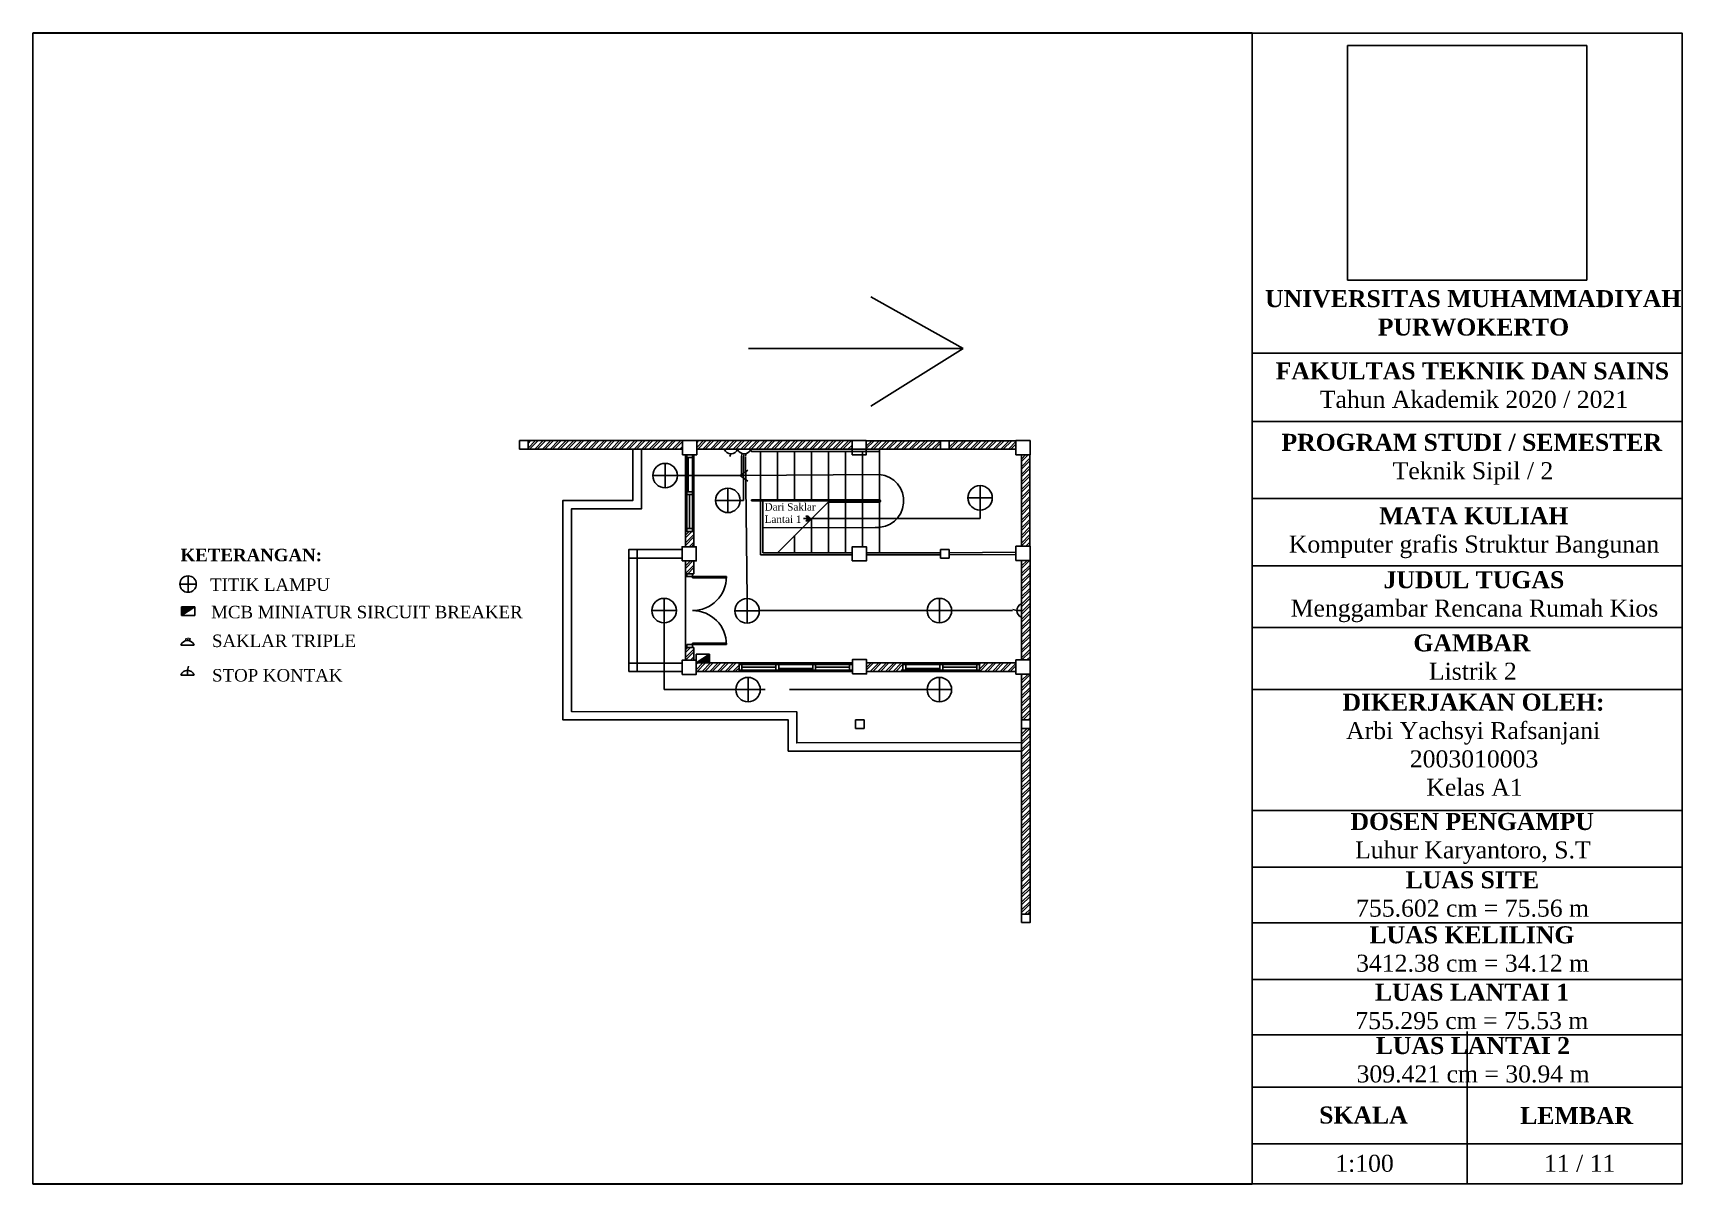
# Paper-space layout 'LISTRIK 2' of a CAD drawing. Header units: millimetres. Extents: x 4 to 294, y 4 to 207.
# The model-space entities are those that its viewports show. They can reach past a viewport. Long polylines and large blocks are cut down to what shows.
import ezdxf

# ---------------------------------------------------------------- set-up
doc = ezdxf.new("R2010")
doc.units = ezdxf.units.MM
doc.linetypes.add('ACAD_ISO03W100', pattern=[30, 12, -18])
doc.linetypes.add('ACAD_ISO05W100', pattern=[33, 24, -3, 0, -3, 0, -3])
for name, color, linetype in [('cetak', 250, 'Continuous'), ('dinding lantai 2', 32, 'Continuous'), ('kolom', 6, 'Continuous'), ('kusen lantai 1', 231, 'Continuous'), ('kusen lantai 2', 131, 'Continuous'), ('listrik lantai 2', 40, 'Continuous'), ('mata angin', 170, 'Continuous'), ('site', 60, 'Continuous')]:
    doc.layers.add(name, color=color, linetype=linetype)
doc.styles.get("Standard").update_dxf_attribs({"font": 'arial.ttf'})
picture_1 = doc.add_image_def('image1.jpg', size_in_pixel=(571, 560))

# ---------------------------------------------------------------- blocks, each defined once
blk = doc.blocks.new('kl2p')
at = {"layer": 'kusen lantai 2'}
for p, q in [((1123.9, 6483.3), (1108.9, 6483.3)), ((1121.4, 6478.3), (1121.4, 6475.8)), ((1121.4, 6478.3), (1181.4, 6478.3)), ((1121.4, 6475.8), (1181.3, 6475.8)), ((1121.4, 6360.8), (1181.3, 6360.8)), ((1121.4, 6360.8), (1121.4, 6358.3)), ((1121.4, 6358.3), (1181.4, 6358.3))]:
    blk.add_line(p, q, dxfattribs=at)
for points in [[(1111.4, 6483.3), (1111.4, 6478.3), (1121.4, 6478.3), (1121.4, 6483.3)], [(1111.4, 6358.3), (1111.4, 6353.3), (1121.4, 6353.3), (1121.4, 6358.3)]]:
    blk.add_lwpolyline(points, close=True, dxfattribs=at)
for centre, start, end in [((1121.4, 6478.3), 270, 0), ((1121.4, 6358.3), 0, 90)]:
    blk.add_arc(centre, 60, start, end, dxfattribs=at)
blk = doc.blocks.new('j2')
at = {"layer": 'kusen lantai 1'}
blk.add_line((1153.5, 6683.8), (1153.5, 6687.5), dxfattribs=at)
at = {"layer": 'kusen lantai 2'}
for p, q in [((1163.5, 6692.5), (1148.5, 6692.5)), ((1152.3, 6681.5), (1152.3, 6633.5)), ((1153.5, 6683.8), (1153.5, 6627.5)), ((1156, 6622.5), (1156, 6562.5)), ((1163.5, 6557.5), (1148.5, 6557.5))]:
    blk.add_line(p, q, dxfattribs=at)
for points in [[(1151, 6692.5), (1151, 6687.5), (1161, 6687.5), (1161, 6692.5)], [(1151, 6687.5), (1151, 6627.5), (1161, 6627.5), (1161, 6687.5)], [(1151, 6687.5), (1151, 6681.5), (1153.5, 6681.5), (1153.5, 6687.5)], [(1151, 6633.5), (1151, 6627.5), (1153.5, 6627.5), (1153.5, 6633.5)], [(1151, 6627.5), (1151, 6622.5), (1161, 6622.5), (1161, 6627.5)], [(1151, 6622.5), (1151, 6562.5), (1161, 6562.5), (1161, 6622.5)], [(1151, 6562.5), (1151, 6557.5), (1161, 6557.5), (1161, 6562.5)]]:
    blk.add_lwpolyline(points, close=True, dxfattribs=at)
blk = doc.blocks.new('jl2')
at = {"layer": 'kusen lantai 2'}
for p, q in [((1113.8, 6194.2), (1113.8, 6179.2)), ((1313.8, 6194.2), (1313.8, 6179.2)), ((1118.8, 6186.7), (1178.8, 6186.7)), ((1187.5, 6184.2), (1183.8, 6184.2)), ((1187.5, 6184.2), (1243.8, 6184.2)), ((1189.8, 6183), (1237.8, 6183)), ((1248.8, 6186.7), (1308.8, 6186.7))]:
    blk.add_line(p, q, dxfattribs=at)
for points in [[(1113.8, 6181.7), (1118.8, 6181.7), (1118.8, 6191.7), (1113.8, 6191.7)], [(1118.8, 6181.7), (1178.8, 6181.7), (1178.8, 6191.7), (1118.8, 6191.7)], [(1178.8, 6181.7), (1183.8, 6181.7), (1183.8, 6191.7), (1178.8, 6191.7)], [(1183.8, 6181.7), (1243.8, 6181.7), (1243.8, 6191.7), (1183.8, 6191.7)], [(1183.8, 6181.7), (1189.8, 6181.7), (1189.8, 6184.2), (1183.8, 6184.2)], [(1237.8, 6181.7), (1243.8, 6181.7), (1243.8, 6184.2), (1237.8, 6184.2)], [(1243.8, 6181.7), (1248.8, 6181.7), (1248.8, 6191.7), (1243.8, 6191.7)], [(1248.8, 6181.7), (1308.8, 6181.7), (1308.8, 6191.7), (1248.8, 6191.7)], [(1308.8, 6181.7), (1313.8, 6181.7), (1313.8, 6191.7), (1308.8, 6191.7)]]:
    blk.add_lwpolyline(points, close=True, dxfattribs=at)
blk = doc.blocks.new('am')
at = {"layer": 'mata angin'}
for p, q in [((-1033.1, 6364.1), (-870.5, 6273.4)), ((-1248.7, 6273.4), (-870.5, 6273.4)), ((-870.5, 6273.4), (-1033.1, 6171.5))]:
    blk.add_line(p, q, dxfattribs=at)

msp = doc.modelspace()

# ---------------------------------------------------------------- hatches: boundary and pattern name
at = {"layer": 'dinding lantai 2'}
h = msp.add_hatch(dxfattribs=at)
h.set_pattern_fill('ANSI32', color=256)
h.set_pattern_definition([(45, (-293.022, -556.886), (-6.735192, 6.735192), []), (45, (-288.532, -556.886), (-6.735192, 6.735192), [])])
h.paths.add_polyline_path([(810.806, 6145.96), (810.806, 6160.96), (538.472, 6161.097), (538.472, 6146.097)])
h.paths.add_polyline_path([(1109.754, 6145.933), (1109.754, 6160.933), (835.806, 6160.933), (835.806, 6145.933)])
h.paths.add_polyline_path([(1265.818, 6160.855), (1134.754, 6160.855), (1134.754, 6145.855), (1265.818, 6145.855)])
h.paths.add_polyline_path([(1398.647, 6145.861), (1398.647, 6160.861), (1280.818, 6160.861), (1280.818, 6145.861)])
h.paths.add_polyline_path([(1408.267, 5974.887), (1423.267, 5974.887), (1423.267, 6135.933), (1408.267, 6135.933)])
h.paths.add_polyline_path([(1408.511, 5774.523), (1423.511, 5774.523), (1423.511, 5949.885), (1423.511, 5949.887), (1408.511, 5949.887)])
h.paths.add_polyline_path([(1408.507, 5668.895), (1423.507, 5668.895), (1423.507, 5749.523), (1408.507, 5749.523)])
h.paths.add_polyline_path([(1423.507, 5653.895), (1408.507, 5653.895), (1408.508, 5326.543), (1423.508, 5326.543)])
h.paths.add_polyline_path([(1398.512, 5754.173), (1398.512, 5769.173), (1334.491, 5769.173), (1334.491, 5754.173)])
h.paths.add_polyline_path([(1135.47, 5769.173), (1135.47, 5754.173), (1199.491, 5754.173), (1199.491, 5769.173)])
h.paths.add_polyline_path([(910.461, 5754.173), (910.461, 5769.173), (834.995, 5769.173), (834.995, 5754.173)])
h.paths.add_polyline_path([(815.935, 5773.941), (830.935, 5773.941), (830.836, 5796.457), (815.935, 5796.457)])
h.paths.add_polyline_path([(830.836, 5948.973), (815.935, 5948.973), (815.935, 5926.457), (830.836, 5926.457)])
h.paths.add_polyline_path([(830.935, 6000.96), (815.935, 6000.96), (815.935, 5973.973), (830.935, 5973.973)])
at = {"layer": 'listrik lantai 2', "linetype": 'ACAD_ISO03W100'}
h = msp.add_hatch(color=256, dxfattribs=at)
h.dxf.hatch_style = 1
h.paths.add_polyline_path([(1032.322, 6027.551), (1028.042, 6027.551), (1032.108, 6023.473), (1036.602, 6023.473)])
h.paths.add_polyline_path([(1036.602, 6023.473), (1032.108, 6023.473), (1028.042, 6019.394), (1032.322, 6019.394)])
h = msp.add_hatch(color=256, dxfattribs=at)
h.dxf.hatch_style = 1
h.paths.add_polyline_path([(-72.438, 5868.067), (-72.438, 5852.863), (-49.092, 5868.067)])
h = msp.add_hatch(color=256, dxfattribs=at)
h.dxf.hatch_style = 1
h.paths.add_polyline_path([(858.344, 5769.173), (858.344, 5784.378), (834.998, 5769.173)])

# ---------------------------------------------------------------- linework, layer by layer
at = {"layer": 'dinding lantai 2'}
for p, q in [((933.171, 6141.939), (1158.171, 6141.855)), ((948.172, 6056.703), (948.172, 6141.933)), ((978.172, 6145.922), (978.172, 6145.933)), ((978.172, 6056.703), (978.172, 6141.922)), ((1008.172, 6145.911), (1008.172, 6145.933)), ((1008.172, 6056.703), (1008.172, 6141.911)), ((1038.172, 6145.9), (1038.172, 6145.933)), ((1038.172, 6056.703), (1038.172, 6141.9)), ((1068.172, 6145.888), (1068.172, 6145.933)), ((1068.172, 6056.703), (1068.172, 6141.888)), ((1098.172, 6145.877), (1098.172, 6145.933)), ((1098.172, 6056.703), (1098.172, 6141.877)), ((1128.172, 6145.866), (1128.172, 6145.933)), ((1128.172, 6056.703), (1128.172, 6141.866)), ((1158.172, 6056.703), (1158.172, 6145.933)), ((1158.172, 6101.318), (912.742, 6099.318)), ((933.172, 6056.703), (1158.172, 6056.703)), ((933.172, 6054.703), (1158.172, 6054.703)), ((948.172, 5959.473), (948.172, 6054.703)), ((952.172, 5963.473), (952.172, 6054.703)), ((1067.403, 6052.703), (1158.172, 6052.703)), ((1068.172, 5963.473), (1068.172, 6052.703)), ((1098.172, 5963.473), (1098.172, 6052.703)), ((1128.172, 5973.973), (1128.172, 6052.703)), ((1158.172, 5963.473), (1158.172, 6052.703)), ((1038.172, 5963.473), (1038.172, 6023.473)), ((952.172, 6007.088), (1158.172, 6008.088)), ((1008.172, 5963.473), (1008.172, 5993.473)), ((1109.952, 5963.473), (952.172, 5963.473)), ((1265.812, 5963.473), (1134.952, 5963.473)), ((1398.446, 5964.387), (1280.796, 5963.472)), ((1398.477, 5960.387), (1280.827, 5959.473)), ((1109.952, 5959.473), (948.172, 5959.473)), ((1265.812, 5959.473), (1134.952, 5959.473))]:
    msp.add_line(p, q, dxfattribs=at)
at = {"layer": 'dinding lantai 2', "linetype": 'ACAD_ISO05W100'}
msp.add_line((978.172, 5963.473), (1067.403, 6052.703), dxfattribs=at)
at = {"layer": 'dinding lantai 2'}
msp.add_lwpolyline([(926.267, 6108.607), (912.742, 6099.318), (926.267, 6089.572)], dxfattribs=at)
for centre, radius, start, end in [((933.249, 6143.936), 1.998, 91.988209, 271.988209), ((1154.02, 6054.703), 46.8, 265.4664, 84.910135), ((933.172, 6055.703), 1, 90, 270), ((1157.995, 6054.703), 2.008, 264.940495, 84.940495)]:
    msp.add_arc(centre, radius, start, end, dxfattribs=at)
at = {"layer": 'kolom'}
for points in [[(523.472, 6146.102), (538.472, 6146.102), (538.472, 6161.102), (523.472, 6161.102)], [(810.806, 6135.96), (835.806, 6135.96), (835.806, 6160.96), (810.806, 6160.96)], [(1109.754, 6135.933), (1134.754, 6135.933), (1134.754, 6160.933), (1109.754, 6160.933)], [(1265.818, 6145.86), (1280.818, 6145.86), (1280.818, 6160.86), (1265.818, 6160.86)], [(1398.647, 6135.933), (1423.647, 6135.933), (1423.647, 6160.933), (1398.647, 6160.933)], [(715.94, 5953.895), (730.94, 5953.895), (730.94, 5968.895), (715.94, 5968.895)], [(809.943, 5948.973), (834.943, 5948.973), (834.943, 5973.973), (809.943, 5973.973)], [(1109.952, 5948.973), (1134.952, 5948.973), (1134.952, 5973.973), (1109.952, 5973.973)], [(1265.812, 5953.973), (1280.812, 5953.973), (1280.812, 5968.973), (1265.812, 5968.973)], [(1398.461, 5949.887), (1423.461, 5949.887), (1423.461, 5974.887), (1398.461, 5974.887)], [(715.966, 5753.835), (730.966, 5753.835), (730.966, 5768.835), (715.966, 5768.835)], [(809.995, 5748.941), (834.995, 5748.941), (834.995, 5773.941), (809.995, 5773.941)], [(1110.47, 5749.966), (1135.47, 5749.966), (1135.47, 5774.966), (1110.47, 5774.966)], [(1398.512, 5749.523), (1423.512, 5749.523), (1423.512, 5774.523), (1398.512, 5774.523)], [(1115.956, 5653.898), (1130.956, 5653.898), (1130.956, 5668.898), (1115.956, 5668.898)], [(1408.507, 5653.895), (1423.507, 5653.895), (1423.507, 5668.895), (1408.507, 5668.895)], [(1408.508, 5311.543), (1423.508, 5311.543), (1423.508, 5326.543), (1408.508, 5326.543)]]:
    msp.add_lwpolyline(points, close=True, dxfattribs=at)
at = {"layer": 'kusen lantai 2'}
msp.add_line((830.836, 5796.457), (815.836, 5796.457), dxfattribs=at)
at = {"layer": 'listrik lantai 2', "linetype": 'ACAD_ISO03W100'}
for p, q in [((907.904, 6145.933), (884.558, 6145.933)), ((931.25, 6145.933), (907.904, 6145.933)), ((914.869, 6099.318), (914.869, 6133.706)), ((918.498, 6055.703), (918.498, 6133.102)), ((924.692, 5882.467), (921.926, 6132.357)), ((801.759, 6099.318), (914.869, 6099.318)), ((912.356, 6055.703), (918.498, 6055.703)), ((1335.414, 6023.473), (1024.114, 6023.473)), ((1335.414, 6038.55), (1335.414, 6023.473)), ((1408.511, 5849.784), (1408.511, 5873.13)), ((-72.438, 5852.863), (-49.092, 5868.067)), ((1242.133, 5861.457), (947.917, 5861.457)), ((1285.259, 5861.457), (1392.471, 5861.457)), ((778.398, 5722.14), (778.398, 5839.894)), ((-73.561, 5800.539), (-50.215, 5800.539)), ((858.344, 5784.378), (834.998, 5769.173)), ((-73.561, 5747.775), (-50.215, 5747.775)), ((956.398, 5722.14), (778.398, 5722.14)), ((1242.133, 5722.14), (999.524, 5722.14))]:
    msp.add_line(p, q, dxfattribs=at)
at = {"layer": 'listrik lantai 2'}
for p, q in [((896.231, 6137.529), (894.226, 6132.957)), ((916.186, 6138.005), (914.869, 6133.706)), ((919.577, 6137.529), (918.498, 6133.102)), ((923.103, 6138.045), (921.926, 6133.505)), ((780.196, 6120.881), (780.196, 6077.755)), ((758.633, 6099.318), (801.759, 6099.318)), ((890.793, 6077.266), (890.793, 6034.14)), ((1335.414, 6081.676), (1335.414, 6038.55)), ((869.23, 6055.703), (912.356, 6055.703)), ((1313.852, 6060.113), (1356.977, 6060.113)), ((-75.219, 5908.092), (-46.31, 5908.092)), ((-60.765, 5922.547), (-60.765, 5893.638)), ((778.398, 5883.02), (778.398, 5839.894)), ((924.692, 5882.467), (924.692, 5839.341)), ((1263.696, 5883.02), (1263.696, 5839.894)), ((756.835, 5861.457), (799.961, 5861.457)), ((903.129, 5860.904), (946.255, 5860.904)), ((1242.133, 5861.457), (1285.259, 5861.457)), ((1400.107, 5861.457), (1392.897, 5863.209)), ((1400.107, 5861.457), (1408.511, 5861.457)), ((-65.414, 5808.428), (-64.237, 5812.968)), ((-61.888, 5808.944), (-60.809, 5813.37)), ((-58.497, 5808.467), (-57.18, 5812.766)), ((-61.888, 5756.179), (-60.136, 5763.389)), ((-61.888, 5756.179), (-61.888, 5747.775)), ((926.354, 5743.703), (926.354, 5700.577)), ((1263.696, 5743.703), (1263.696, 5700.577)), ((904.791, 5722.14), (947.917, 5722.14)), ((1242.133, 5722.14), (1285.259, 5722.14))]:
    msp.add_line(p, q, dxfattribs=at)
at = {"layer": 'listrik lantai 2', "linetype": 'ACAD_ISO03W100'}
for points in [[(1032.108, 6023.473), (1028.042, 6027.551), (1032.322, 6027.551), (1036.602, 6023.473)], [(1032.108, 6023.473), (1028.042, 6019.394), (1032.322, 6019.394), (1036.602, 6023.473)]]:
    msp.add_lwpolyline(points, dxfattribs=at)
for points in [[(-72.438, 5868.067), (-49.092, 5868.067), (-49.092, 5852.863), (-72.438, 5852.863)], [(858.344, 5769.173), (834.998, 5769.173), (834.998, 5784.378), (858.344, 5784.378)]]:
    msp.add_lwpolyline(points, close=True, dxfattribs=at)
at = {"layer": 'listrik lantai 2'}
for centre, radius in [((780.196, 6099.318), 21.563), ((890.793, 6055.703), 21.563), ((1335.414, 6060.113), 21.563), ((-60.765, 5908.092), 14.454), ((778.398, 5861.457), 21.563), ((924.692, 5860.904), 21.563), ((1263.696, 5861.457), 21.563), ((926.354, 5722.14), 21.563), ((1263.696, 5722.14), 21.563)]:
    msp.add_circle(centre, radius, dxfattribs=at)
for centre, start, end in [((896.231, 6149.838), 198.49459, 341.50541), ((919.577, 6149.838), 198.49459, 341.50541), ((1412.416, 5861.457), 108.49459, 251.50541), ((-61.888, 5796.635), 18.49459, 161.50541), ((-61.888, 5743.871), 18.49459, 161.50541)]:
    msp.add_arc(centre, 12.309, start, end, dxfattribs=at)
at = {"layer": 'site'}
for p, q in [((538.465, 6146.097), (810.799, 6145.96)), ((538.472, 6161.097), (810.806, 6160.96)), ((815.935, 5973.973), (815.935, 6135.96)), ((830.935, 5973.973), (830.935, 6135.96)), ((835.806, 6160.933), (1109.754, 6160.933)), ((835.806, 6145.933), (1109.754, 6145.933)), ((948.172, 6145.933), (1158.172, 6145.855)), ((1134.754, 6160.855), (1265.818, 6160.855)), ((1134.754, 6145.855), (1265.818, 6145.855)), ((1280.501, 6160.861), (1398.301, 6160.861)), ((1280.501, 6145.861), (1398.301, 6145.861)), ((1408.267, 6135.883), (1408.267, 5974.887)), ((1423.267, 6135.883), (1423.267, 5974.887)), ((730.94, 5968.895), (809.943, 5968.895)), ((715.94, 5953.895), (715.94, 5768.835)), ((730.94, 5953.895), (730.94, 5768.835)), ((730.94, 5953.895), (809.943, 5953.895)), ((815.935, 5948.973), (815.935, 5773.941)), ((830.836, 5926.457), (830.836, 5948.973)), ((1408.511, 5949.885), (1408.511, 5774.52)), ((1423.511, 5949.885), (1423.511, 5774.52)), ((830.836, 5796.457), (830.935, 5773.941)), ((730.94, 5768.835), (809.995, 5768.835)), ((834.998, 5769.173), (1110.461, 5769.173)), ((1135.47, 5769.173), (1398.512, 5769.173)), ((730.966, 5753.835), (809.995, 5753.835)), ((834.998, 5754.173), (1110.461, 5754.173)), ((1135.47, 5754.173), (1398.512, 5754.173)), ((1408.507, 5749.523), (1408.507, 5668.895)), ((1423.507, 5749.523), (1423.507, 5668.895)), ((1408.507, 5653.895), (1408.508, 5326.543)), ((1423.507, 5653.895), (1423.508, 5326.543))]:
    msp.add_line(p, q, dxfattribs=at)
for points in [[(1408.507, 5613.742), (997.153, 5613.742), (997.153, 5668.898), (600.082, 5668.898), (600.082, 6055.703), (723.44, 6055.703), (723.485, 6146.004)], [(1408.507, 5628.742), (1012.353, 5628.135), (1012.353, 5683.291), (615.082, 5683.898), (615.082, 6040.703), (738.432, 6040.703), (738.485, 6145.996)]]:
    msp.add_lwpolyline(points, dxfattribs=at)

# ---------------------------------------------------------------- block references
at = {"layer": 'kusen lantai 2'}
for name, p in [('j2', (-332.587, -556.575)), ('kl2p', (-293.022, -556.886)), ('jl2', (-203.296, -425.033))]:
    msp.add_blockref(name, p, dxfattribs=at)
at = {"layer": 'kusen lantai 2', "rotation": 90}
msp.add_blockref('j2', (7892.026, 4605.651), dxfattribs=at)
at = {"layer": 'mata angin'}
msp.add_blockref('am', (2176.124, 49.929), dxfattribs=at)

# ---------------------------------------------------------------- texts
at = {"layer": 'listrik lantai 2', "linetype": 'ACAD_ISO03W100', "attachment_point": 1}
for s, width, heights, insert, char_height in [('{\\fTimes New Roman|b0|i0|c0|p18;Dari Saklar\\PLantai 1}', 299.01331, [130.682], (955.573, 6050.674), 13), ('{\\fTimes New Roman|b0|i0|c0|p18;MCB MINIATUR SIRCUIT BREAKER}', 674.36006, [46.431], (-20.147, 5869.828), 22)]:
    msp.add_mtext_dynamic_manual_height_columns(s, width=width, gutter_width=12.5, heights=heights, dxfattribs=dict(at, insert=insert, char_height=char_height))
at = {"layer": 'listrik lantai 2', "char_height": 22, "attachment_point": 1}
for s, width, insert in [('{\\fTimes New Roman|b1|i0|c0|p18;KETERANGAN:}', 475.80631, (-74.041, 5970.37)), ('{\\fTimes New Roman|b0|i0|c0|p18;TITIK LAMPU}', 461.60454, (-22.053, 5918.133)), ('{\\fTimes New Roman|b0|i0|c0|p18;SAKLAR TRIPLE}', 252.97816, (-18.702, 5819.199)), ('{\\fTimes New Roman|b0|i0|c0|p18;STOP KONTAK}', 282.15808, (-18.483, 5758.454))]:
    msp.add_mtext_dynamic_manual_height_columns(s, width=width, gutter_width=12.5, heights=[0], dxfattribs=dict(at, insert=insert))

psp = doc.layouts.new('LISTRIK 2')

# ---------------------------------------------------------------- linework, layer by layer
at = {"layer": 'cetak'}
for p, q in [((218.52, 150.31), (294.3, 150.31)), ((218.52, 138.24), (294.3, 138.24)), ((218.52, 124.7), (294.3, 124.7)), ((218.52, 112.8), (294.3, 112.8)), ((218.52, 101.99), (294.3, 101.99)), ((218.52, 91.05), (294.3, 91.05)), ((218.52, 69.71), (294.3, 69.71)), ((218.52, 59.72), (294.3, 59.72)), ((218.52, 49.95), (294.3, 49.95)), ((218.52, 39.94), (294.3, 39.94)), ((218.52, 30.21), (294.3, 30.21)), ((256.41, 30.8), (256.41, 3.9)), ((218.52, 20.96), (294.3, 20.96)), ((218.52, 10.96), (294.3, 10.96))]:
    psp.add_line(p, q, dxfattribs=at)
for points in [[(3.58, 206.72), (294.3, 206.72), (294.3, 3.9), (3.58, 3.9)], [(3.58, 206.72), (218.52, 206.72), (218.52, 3.9), (3.58, 3.9)]]:
    psp.add_lwpolyline(points, close=True, dxfattribs=at)

# ---------------------------------------------------------------- texts
at = {"layer": 'cetak', "char_height": 3, "attachment_point": 1}
for s, width, insert in [('{\\fTimes New Roman|b1|i0|c0|p18;\\W1.8324; \\W1;UNIVERSITAS MUHAMMADIYAH \\P\\W9.6857;  \\W1;PURWOKERTO}', 75.7768, (218.72, 161.41)), ('{\\fTimes New Roman|b1|i0|c0|p18;\\W3.6468; \\W1;FAKULTAS TEKNIK DAN SAINS\\fTimes New Roman|b0|i0|c0|p18;\\P\\W5.2608;  \\W1;Tahun Akademik 2020 / 2021}', 75.7768, (218.52, 148.67)), ('{\\fTimes New Roman|b1|i0|c0|p18;\\W4.557; \\W1;PROGRAM STUDI / SEMESTER\\P\\fTimes New Roman|b0|i0|c0|p18;\\W7.2855;   \\W1;Teknik Sipil / 2}', 75.7768, (218.52, 136.09)), ('{\\fTimes New Roman|b1|i0|c0|p18;\\W9.7463;  \\W1;MATA KULIAH\\P\\fTimes New Roman|b0|i0|c0|p18;\\W5.4269; \\W1;Komputer grafis Struktur Bangunan}', 75.7768, (218.83, 123.16)), ('{\\fTimes New Roman|b1|i0|c0|p18;\\W6.7277;   \\W1;JUDUL TUGAS\\P\\fTimes New Roman|b0|i0|c0|p18;\\W5.713; \\W1;Menggambar Rencana Rumah Kios}', 75.7768, (218.83, 111.88)), ('{\\fTimes New Roman|b1|i0|c0|p18;\\W8.364;   \\W1;GAMBAR\\P\\fTimes New Roman|b0|i0|c0|p18;\\W9.1677;   \\W1;Listrik 2}', 75.7768, (218.52, 100.76)), ('{\\fTimes New Roman|b1|i0|c0|p18;\\W6.9723;  \\W1;DIKERJAKAN OLEH:\\P\\fTimes New Roman|b0|i0|c0|p18;\\W7.2525;  \\W1;Arbi Yachsyi Rafsanjani\\P\\W8.1407;   \\W1;2003010003\\P\\W8.9974;   \\W1;Kelas A1}', 75.7768, (218.64, 90.31)), ('{\\fTimes New Roman|b1|i0|c0|p18;\\W7.6276;  \\W1;DOSEN PENGAMPU\\P\\fTimes New Roman|b0|i0|c0|p18;\\W7.9869;  \\W1;Luhur Karyantoro, S.T}', 75.7768, (218.57, 69.28)), ('{\\fTimes New Roman|b1|i0|c0|p18;\\W7.9575;   \\W1;LUAS SITE\\P\\fTimes New Roman|b0|i0|c0|p18;\\W8.0845;  \\W1;755.602 cm = 75.56 m}', 75.7768, (218.52, 59.01)), ('{\\fTimes New Roman|b1|i0|c0|p18;\\W9.1237;  \\W1;LUAS KELILING\\P\\fTimes New Roman|b0|i0|c0|p18;\\W8.088;  \\W1;3412.38 cm = 34.12 m}', 75.7768, (218.52, 49.31)), ('{\\fTimes New Roman|b1|i0|c0|p18;\\W9.6076;  \\W1;LUAS LANTAI 1\\P\\fTimes New Roman|b0|i0|c0|p18;\\W8.0845;  \\W1;755.295 cm = 75.53 m}', 75.7768, (218.39, 39.2)), ('{\\fTimes New Roman|b1|i0|c0|p18;\\W9.5798;  \\W1;LUAS LANTAI 2\\P\\fTimes New Roman|b0|i0|c0|p18;\\W8.088;  \\W1;309.421 cm = 30.94 m}', 75.7768, (218.6, 29.8)), ('{\\fTimes New Roman|b1|i0|c0|p18;\\W5.1524;  \\W1;SKALA}', 37.8884, (218.65, 17.55)), ('{\\fTimes New Roman|b1|i0|c0|p18;\\W8.3107; \\W1;LEMBAR}', 37.8884, (256.36, 17.46)), ('{\\fTimes New Roman|b0|i0|c0|p18;\\W6.4283;  \\W1;1:100}', 37.8884, (218.6, 9.05)), ('{\\fTimes New Roman|b0|i0|c0|p18;\\W6.0147;  \\W1;11 / 11}', 37.8884, (256.33, 9.05))]:
    psp.add_mtext_dynamic_manual_height_columns(s, width=width, gutter_width=12.5, heights=[0], dxfattribs=dict(at, insert=insert))

# ---------------------------------------------------------------- pictures from other files: only their frames are drawn
at = {"layer": 'cetak'}
image = psp.add_image(picture_1, insert=(235.31, 163.14), size_in_units=(42.2, 41.39), dxfattribs=at)
image.dxf.flags = 7

# ---------------------------------------------------------------- viewports
at = {"layer": 'listrik lantai 2', "linetype": 'ACAD_ISO03W100'}
vp = psp.add_viewport(center=(111.05, 105.31), size=(214.94, 202.8239), view_center_point=(740.438, 5865.114), view_height=2028.23947, dxfattribs=at)
vp.frozen_layers = ['kusen lantai 1']

doc.saveas('drawing.dxf')
